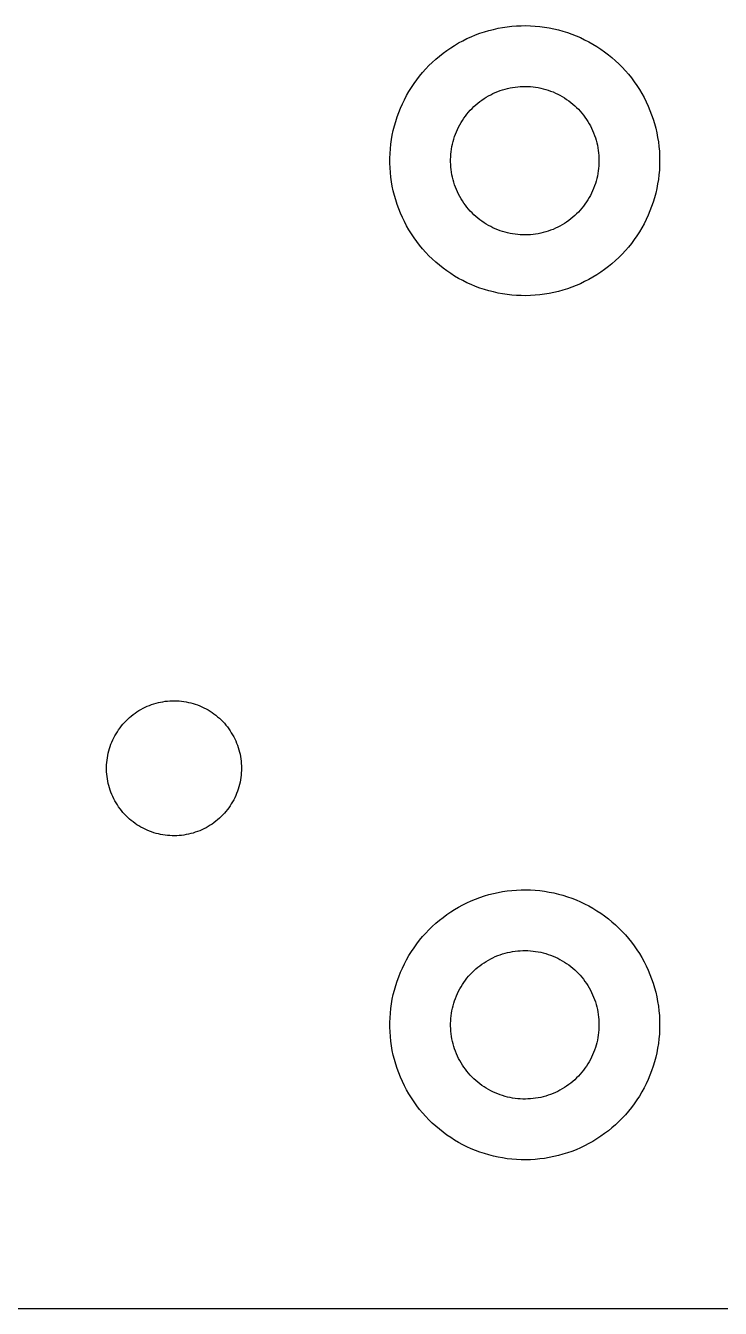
# Model space of a CAD drawing. Header units: millimetres. Extents: x 1003 to 1209, y 36 to 242.
# Drawn here: x 1157.5 to 1183.25, y 36.28 to 83.78 of the extents above; entities that cross this region are included whole.
import ezdxf

# ---------------------------------------------------------------- set-up
doc = ezdxf.new("R2010")
doc.units = ezdxf.units.MM
doc.layers.add('Make2D$Visible$Curves', color=7, linetype='Continuous')

msp = doc.modelspace()

# ---------------------------------------------------------------- linework, layer by layer
at = {"layer": 'Make2D$Visible$Curves', "color": 7, "lineweight": -3}
for p, q in [((1174.671, 83.598), (1174.839, 83.641)), ((1174.839, 83.641), (1175.009, 83.679)), ((1175.009, 83.679), (1175.179, 83.71)), ((1175.179, 83.71), (1175.351, 83.736)), ((1175.351, 83.736), (1175.523, 83.755)), ((1175.523, 83.755), (1175.696, 83.769)), ((1175.696, 83.769), (1175.87, 83.776)), ((1175.87, 83.776), (1176.043, 83.778)), ((1176.043, 83.778), (1176.217, 83.773)), ((1176.217, 83.773), (1176.39, 83.763)), ((1176.39, 83.763), (1176.563, 83.746)), ((1176.563, 83.746), (1176.735, 83.724)), ((1176.735, 83.724), (1176.906, 83.695)), ((1176.906, 83.695), (1177.076, 83.661)), ((1177.076, 83.661), (1177.245, 83.62)), ((1177.245, 83.62), (1177.412, 83.574)), ((1173.4, 83.049), (1173.55, 83.137)), ((1173.55, 83.137), (1173.703, 83.219)), ((1173.703, 83.219), (1173.859, 83.296)), ((1173.859, 83.296), (1174.017, 83.368)), ((1174.017, 83.368), (1174.177, 83.434)), ((1174.177, 83.434), (1174.34, 83.494)), ((1174.34, 83.494), (1174.505, 83.549)), ((1174.505, 83.549), (1174.671, 83.598)), ((1177.412, 83.574), (1177.578, 83.522)), ((1177.578, 83.522), (1177.742, 83.465)), ((1177.742, 83.465), (1177.903, 83.401)), ((1177.903, 83.401), (1178.063, 83.333)), ((1178.063, 83.333), (1178.22, 83.258)), ((1178.22, 83.258), (1178.374, 83.179)), ((1178.374, 83.179), (1178.525, 83.094)), ((1172.834, 82.648), (1172.971, 82.756)), ((1172.971, 82.756), (1173.11, 82.858)), ((1173.11, 82.858), (1173.254, 82.956)), ((1173.254, 82.956), (1173.4, 83.049)), ((1178.525, 83.094), (1178.673, 83.003)), ((1178.673, 83.003), (1178.818, 82.908)), ((1178.818, 82.908), (1178.96, 82.808)), ((1178.96, 82.808), (1179.098, 82.703)), ((1179.098, 82.703), (1179.232, 82.593)), ((1172.329, 82.173), (1172.449, 82.298)), ((1172.449, 82.298), (1172.573, 82.419)), ((1172.573, 82.419), (1172.702, 82.536)), ((1172.702, 82.536), (1172.834, 82.648)), ((1179.232, 82.593), (1179.363, 82.478)), ((1179.363, 82.478), (1179.489, 82.359)), ((1179.489, 82.359), (1179.611, 82.236)), ((1179.611, 82.236), (1179.729, 82.109)), ((1171.895, 81.632), (1171.996, 81.773)), ((1171.996, 81.773), (1172.102, 81.91)), ((1172.102, 81.91), (1172.214, 82.043)), ((1172.214, 82.043), (1172.329, 82.173)), ((1179.729, 82.109), (1179.843, 81.977)), ((1179.843, 81.977), (1179.951, 81.842)), ((1179.951, 81.842), (1180.055, 81.703)), ((1180.055, 81.703), (1180.154, 81.56)), ((1171.62, 81.19), (1171.706, 81.34)), ((1171.706, 81.34), (1171.798, 81.488)), ((1171.798, 81.488), (1171.895, 81.632)), ((1174.737, 81.221), (1174.822, 81.263)), ((1174.822, 81.263), (1174.909, 81.302)), ((1174.909, 81.302), (1174.997, 81.339)), ((1174.997, 81.339), (1175.087, 81.372)), ((1175.087, 81.372), (1175.177, 81.402)), ((1175.177, 81.402), (1175.269, 81.429)), ((1175.269, 81.429), (1175.362, 81.453)), ((1175.362, 81.453), (1175.455, 81.473)), ((1175.455, 81.473), (1175.549, 81.491)), ((1175.549, 81.491), (1175.643, 81.505)), ((1175.643, 81.505), (1175.738, 81.515)), ((1175.738, 81.515), (1175.833, 81.523)), ((1175.833, 81.523), (1175.928, 81.527)), ((1175.928, 81.527), (1176.024, 81.528)), ((1176.024, 81.528), (1176.119, 81.525)), ((1176.119, 81.525), (1176.215, 81.52)), ((1176.215, 81.52), (1176.31, 81.51)), ((1176.31, 81.51), (1176.404, 81.498)), ((1176.404, 81.498), (1176.498, 81.482)), ((1176.498, 81.482), (1176.592, 81.463)), ((1176.592, 81.463), (1176.685, 81.441)), ((1176.685, 81.441), (1176.777, 81.416)), ((1176.777, 81.416), (1176.868, 81.387)), ((1176.868, 81.387), (1176.958, 81.356)), ((1176.958, 81.356), (1177.047, 81.321)), ((1177.047, 81.321), (1177.134, 81.283)), ((1177.134, 81.283), (1177.221, 81.242)), ((1177.221, 81.242), (1177.306, 81.198)), ((1180.154, 81.56), (1180.248, 81.414)), ((1180.248, 81.414), (1180.337, 81.265)), ((1180.337, 81.265), (1180.421, 81.113)), ((1171.393, 80.721), (1171.463, 80.88)), ((1171.463, 80.88), (1171.539, 81.036)), ((1171.539, 81.036), (1171.62, 81.19)), ((1174.047, 80.714), (1174.115, 80.781)), ((1174.115, 80.781), (1174.186, 80.845)), ((1174.186, 80.845), (1174.259, 80.907)), ((1174.259, 80.907), (1174.334, 80.966)), ((1174.334, 80.966), (1174.411, 81.022)), ((1174.411, 81.022), (1174.49, 81.076)), ((1174.49, 81.076), (1174.57, 81.127)), ((1174.57, 81.127), (1174.653, 81.175)), ((1174.653, 81.175), (1174.737, 81.221)), ((1177.306, 81.198), (1177.389, 81.152)), ((1177.389, 81.152), (1177.47, 81.102)), ((1177.47, 81.102), (1177.55, 81.049)), ((1177.55, 81.049), (1177.628, 80.994)), ((1177.628, 80.994), (1177.704, 80.936)), ((1177.704, 80.936), (1177.778, 80.876)), ((1177.778, 80.876), (1177.85, 80.813)), ((1177.85, 80.813), (1177.919, 80.748)), ((1180.421, 81.113), (1180.499, 80.959)), ((1180.499, 80.959), (1180.572, 80.801)), ((1180.572, 80.801), (1180.64, 80.641)), ((1171.216, 80.232), (1171.269, 80.397)), ((1171.269, 80.397), (1171.328, 80.56)), ((1171.328, 80.56), (1171.393, 80.721)), ((1173.689, 80.268), (1173.742, 80.348)), ((1173.742, 80.348), (1173.798, 80.425)), ((1173.798, 80.425), (1173.856, 80.501)), ((1173.856, 80.501), (1173.917, 80.574)), ((1173.917, 80.574), (1173.981, 80.645)), ((1173.981, 80.645), (1174.047, 80.714)), ((1177.919, 80.748), (1177.986, 80.68)), ((1177.986, 80.68), (1178.051, 80.61)), ((1178.051, 80.61), (1178.113, 80.537)), ((1178.113, 80.537), (1178.173, 80.463)), ((1178.173, 80.463), (1178.23, 80.387)), ((1178.23, 80.387), (1178.285, 80.308)), ((1178.285, 80.308), (1178.337, 80.228)), ((1180.64, 80.641), (1180.702, 80.479)), ((1180.702, 80.479), (1180.758, 80.315)), ((1180.758, 80.315), (1180.808, 80.149)), ((1171.091, 79.727), (1171.127, 79.897)), ((1171.127, 79.897), (1171.169, 80.065)), ((1171.169, 80.065), (1171.216, 80.232)), ((1173.431, 79.758), (1173.466, 79.847)), ((1173.466, 79.847), (1173.505, 79.934)), ((1173.505, 79.934), (1173.546, 80.02)), ((1173.546, 80.02), (1173.591, 80.104)), ((1173.591, 80.104), (1173.639, 80.187)), ((1173.639, 80.187), (1173.689, 80.268)), ((1178.337, 80.228), (1178.386, 80.146)), ((1178.386, 80.146), (1178.432, 80.062)), ((1178.432, 80.062), (1178.475, 79.977)), ((1178.475, 79.977), (1178.515, 79.891)), ((1178.515, 79.891), (1178.552, 79.803)), ((1178.552, 79.803), (1178.586, 79.714)), ((1180.808, 80.149), (1180.853, 79.981)), ((1180.853, 79.981), (1180.892, 79.812)), ((1180.892, 79.812), (1180.925, 79.641)), ((1171.019, 79.211), (1171.037, 79.384)), ((1171.037, 79.384), (1171.061, 79.556)), ((1171.061, 79.556), (1171.091, 79.727)), ((1173.3, 79.3), (1173.32, 79.393)), ((1173.32, 79.393), (1173.343, 79.486)), ((1173.343, 79.486), (1173.369, 79.578)), ((1173.369, 79.578), (1173.398, 79.669)), ((1173.398, 79.669), (1173.431, 79.758)), ((1178.586, 79.714), (1178.617, 79.623)), ((1178.617, 79.623), (1178.645, 79.532)), ((1178.645, 79.532), (1178.669, 79.44)), ((1178.669, 79.44), (1178.691, 79.347)), ((1178.691, 79.347), (1178.709, 79.253)), ((1180.925, 79.641), (1180.952, 79.47)), ((1180.952, 79.47), (1180.973, 79.298)), ((1171.001, 78.865), (1171.007, 79.038)), ((1171.001, 78.691), (1171.001, 78.865)), ((1171.007, 79.038), (1171.019, 79.211)), ((1173.25, 78.826), (1173.254, 78.921)), ((1173.254, 78.921), (1173.26, 79.016)), ((1173.26, 79.016), (1173.27, 79.111)), ((1173.27, 79.111), (1173.283, 79.206)), ((1173.283, 79.206), (1173.3, 79.3)), ((1178.709, 79.253), (1178.724, 79.159)), ((1178.724, 79.159), (1178.735, 79.064)), ((1178.735, 79.064), (1178.743, 78.969)), ((1178.743, 78.969), (1178.748, 78.873)), ((1178.748, 78.873), (1178.75, 78.778)), ((1180.973, 79.298), (1180.988, 79.125)), ((1180.988, 79.125), (1180.997, 78.951)), ((1180.997, 78.951), (1181, 78.778)), ((1171.007, 78.518), (1171.001, 78.691)), ((1171.019, 78.345), (1171.007, 78.518)), ((1173.25, 78.73), (1173.25, 78.826)), ((1173.254, 78.635), (1173.25, 78.73)), ((1173.26, 78.54), (1173.254, 78.635)), ((1173.27, 78.445), (1173.26, 78.54)), ((1173.283, 78.35), (1173.27, 78.445)), ((1178.724, 78.397), (1178.709, 78.303)), ((1178.735, 78.492), (1178.724, 78.397)), ((1178.743, 78.587), (1178.735, 78.492)), ((1178.748, 78.683), (1178.743, 78.587)), ((1178.75, 78.778), (1178.748, 78.683)), ((1180.988, 78.431), (1180.973, 78.258)), ((1180.997, 78.604), (1180.988, 78.431)), ((1181, 78.778), (1180.997, 78.604)), ((1171.037, 78.172), (1171.019, 78.345)), ((1171.061, 78), (1171.037, 78.172)), ((1171.091, 77.829), (1171.061, 78)), ((1173.3, 78.256), (1173.283, 78.35)), ((1173.32, 78.163), (1173.3, 78.256)), ((1173.343, 78.07), (1173.32, 78.163)), ((1173.369, 77.978), (1173.343, 78.07)), ((1173.398, 77.887), (1173.369, 77.978)), ((1178.617, 77.933), (1178.586, 77.842)), ((1178.645, 78.024), (1178.617, 77.933)), ((1178.669, 78.116), (1178.645, 78.024)), ((1178.691, 78.209), (1178.669, 78.116)), ((1178.709, 78.303), (1178.691, 78.209)), ((1180.925, 77.914), (1180.892, 77.744)), ((1180.952, 78.086), (1180.925, 77.914)), ((1180.973, 78.258), (1180.952, 78.086)), ((1171.127, 77.659), (1171.091, 77.829)), ((1171.169, 77.491), (1171.127, 77.659)), ((1171.216, 77.324), (1171.169, 77.491)), ((1173.431, 77.798), (1173.398, 77.887)), ((1173.466, 77.709), (1173.431, 77.798)), ((1173.505, 77.622), (1173.466, 77.709)), ((1173.546, 77.536), (1173.505, 77.622)), ((1173.591, 77.451), (1173.546, 77.536)), ((1173.639, 77.369), (1173.591, 77.451)), ((1178.432, 77.493), (1178.386, 77.41)), ((1178.475, 77.579), (1178.432, 77.493)), ((1178.515, 77.665), (1178.475, 77.579)), ((1178.552, 77.753), (1178.515, 77.665)), ((1178.586, 77.842), (1178.552, 77.753)), ((1180.853, 77.575), (1180.808, 77.407)), ((1180.892, 77.744), (1180.853, 77.575)), ((1171.269, 77.159), (1171.216, 77.324)), ((1171.328, 76.996), (1171.269, 77.159)), ((1171.393, 76.835), (1171.328, 76.996)), ((1173.689, 77.288), (1173.639, 77.369)), ((1173.742, 77.208), (1173.689, 77.288)), ((1173.798, 77.131), (1173.742, 77.208)), ((1173.856, 77.055), (1173.798, 77.131)), ((1173.917, 76.982), (1173.856, 77.055)), ((1173.981, 76.911), (1173.917, 76.982)), ((1178.113, 77.018), (1178.051, 76.946)), ((1178.173, 77.093), (1178.113, 77.018)), ((1178.23, 77.169), (1178.173, 77.093)), ((1178.285, 77.248), (1178.23, 77.169)), ((1178.337, 77.328), (1178.285, 77.248)), ((1178.386, 77.41), (1178.337, 77.328)), ((1180.702, 77.077), (1180.64, 76.915)), ((1180.758, 77.241), (1180.702, 77.077)), ((1180.808, 77.407), (1180.758, 77.241)), ((1171.463, 76.676), (1171.393, 76.835)), ((1171.539, 76.52), (1171.463, 76.676)), ((1171.62, 76.366), (1171.539, 76.52)), ((1174.047, 76.842), (1173.981, 76.911)), ((1174.115, 76.775), (1174.047, 76.842)), ((1174.186, 76.711), (1174.115, 76.775)), ((1174.259, 76.649), (1174.186, 76.711)), ((1174.334, 76.59), (1174.259, 76.649)), ((1174.411, 76.534), (1174.334, 76.59)), ((1174.49, 76.48), (1174.411, 76.534)), ((1174.57, 76.429), (1174.49, 76.48)), ((1177.55, 76.506), (1177.47, 76.454)), ((1177.628, 76.562), (1177.55, 76.506)), ((1177.704, 76.619), (1177.628, 76.562)), ((1177.778, 76.68), (1177.704, 76.619)), ((1177.85, 76.743), (1177.778, 76.68)), ((1177.919, 76.808), (1177.85, 76.743)), ((1177.986, 76.876), (1177.919, 76.808)), ((1178.051, 76.946), (1177.986, 76.876)), ((1180.499, 76.597), (1180.421, 76.443)), ((1180.572, 76.755), (1180.499, 76.597)), ((1180.64, 76.915), (1180.572, 76.755)), ((1171.706, 76.216), (1171.62, 76.366)), ((1171.798, 76.068), (1171.706, 76.216)), ((1171.895, 75.924), (1171.798, 76.068)), ((1174.653, 76.381), (1174.57, 76.429)), ((1174.737, 76.335), (1174.653, 76.381)), ((1174.822, 76.293), (1174.737, 76.335)), ((1174.909, 76.254), (1174.822, 76.293)), ((1174.997, 76.217), (1174.909, 76.254)), ((1175.087, 76.184), (1174.997, 76.217)), ((1175.177, 76.154), (1175.087, 76.184)), ((1175.269, 76.127), (1175.177, 76.154)), ((1175.362, 76.103), (1175.269, 76.127)), ((1175.455, 76.083), (1175.362, 76.103)), ((1175.549, 76.065), (1175.455, 76.083)), ((1175.643, 76.051), (1175.549, 76.065)), ((1175.738, 76.04), (1175.643, 76.051)), ((1175.833, 76.033), (1175.738, 76.04)), ((1175.928, 76.029), (1175.833, 76.033)), ((1176.024, 76.028), (1175.928, 76.029)), ((1176.119, 76.031), (1176.024, 76.028)), ((1176.215, 76.036), (1176.119, 76.031)), ((1176.31, 76.045), (1176.215, 76.036)), ((1176.404, 76.058), (1176.31, 76.045)), ((1176.498, 76.073), (1176.404, 76.058)), ((1176.592, 76.092), (1176.498, 76.073)), ((1176.685, 76.115), (1176.592, 76.092)), ((1176.777, 76.14), (1176.685, 76.115)), ((1176.868, 76.169), (1176.777, 76.14)), ((1176.958, 76.2), (1176.868, 76.169)), ((1177.047, 76.235), (1176.958, 76.2)), ((1177.134, 76.273), (1177.047, 76.235)), ((1177.221, 76.314), (1177.134, 76.273)), ((1177.306, 76.358), (1177.221, 76.314)), ((1177.389, 76.404), (1177.306, 76.358)), ((1177.47, 76.454), (1177.389, 76.404)), ((1180.248, 76.141), (1180.154, 75.996)), ((1180.337, 76.29), (1180.248, 76.141)), ((1180.421, 76.443), (1180.337, 76.29)), ((1171.996, 75.783), (1171.895, 75.924)), ((1172.102, 75.646), (1171.996, 75.783)), ((1172.214, 75.513), (1172.102, 75.646)), ((1179.843, 75.579), (1179.729, 75.447)), ((1179.951, 75.714), (1179.843, 75.579)), ((1180.055, 75.853), (1179.951, 75.714)), ((1180.154, 75.996), (1180.055, 75.853)), ((1172.329, 75.383), (1172.214, 75.513)), ((1172.449, 75.258), (1172.329, 75.383)), ((1172.573, 75.137), (1172.449, 75.258)), ((1172.702, 75.02), (1172.573, 75.137)), ((1179.363, 75.078), (1179.232, 74.963)), ((1179.489, 75.197), (1179.363, 75.078)), ((1179.611, 75.32), (1179.489, 75.197)), ((1179.729, 75.447), (1179.611, 75.32)), ((1172.834, 74.908), (1172.702, 75.02)), ((1172.971, 74.8), (1172.834, 74.908)), ((1173.11, 74.697), (1172.971, 74.8)), ((1173.254, 74.6), (1173.11, 74.697)), ((1173.4, 74.507), (1173.254, 74.6)), ((1178.818, 74.648), (1178.673, 74.553)), ((1178.96, 74.748), (1178.818, 74.648)), ((1179.098, 74.853), (1178.96, 74.748)), ((1179.232, 74.963), (1179.098, 74.853)), ((1173.55, 74.419), (1173.4, 74.507)), ((1173.703, 74.337), (1173.55, 74.419)), ((1173.859, 74.26), (1173.703, 74.337)), ((1174.017, 74.188), (1173.859, 74.26)), ((1174.177, 74.122), (1174.017, 74.188)), ((1174.34, 74.062), (1174.177, 74.122)), ((1177.903, 74.154), (1177.742, 74.091)), ((1178.063, 74.223), (1177.903, 74.154)), ((1178.22, 74.298), (1178.063, 74.223)), ((1178.374, 74.377), (1178.22, 74.298)), ((1178.525, 74.462), (1178.374, 74.377)), ((1178.673, 74.553), (1178.525, 74.462)), ((1174.505, 74.007), (1174.34, 74.062)), ((1174.671, 73.958), (1174.505, 74.007)), ((1174.839, 73.915), (1174.671, 73.958)), ((1175.009, 73.877), (1174.839, 73.915)), ((1175.179, 73.846), (1175.009, 73.877)), ((1175.351, 73.82), (1175.179, 73.846)), ((1175.523, 73.801), (1175.351, 73.82)), ((1175.696, 73.787), (1175.523, 73.801)), ((1175.87, 73.78), (1175.696, 73.787)), ((1176.043, 73.778), (1175.87, 73.78)), ((1176.217, 73.783), (1176.043, 73.778)), ((1176.39, 73.793), (1176.217, 73.783)), ((1176.563, 73.81), (1176.39, 73.793)), ((1176.735, 73.832), (1176.563, 73.81)), ((1176.906, 73.861), (1176.735, 73.832)), ((1177.076, 73.895), (1176.906, 73.861)), ((1177.245, 73.935), (1177.076, 73.895)), ((1177.412, 73.982), (1177.245, 73.935)), ((1177.578, 74.034), (1177.412, 73.982)), ((1177.742, 74.091), (1177.578, 74.034)), ((1161.7, 58.414), (1161.775, 58.457)), ((1161.775, 58.457), (1161.852, 58.499)), ((1161.852, 58.499), (1161.929, 58.537)), ((1161.929, 58.537), (1162.008, 58.573)), ((1162.008, 58.573), (1162.089, 58.606)), ((1162.089, 58.606), (1162.17, 58.636)), ((1162.17, 58.636), (1162.252, 58.664)), ((1162.252, 58.664), (1162.336, 58.688)), ((1162.336, 58.688), (1162.42, 58.71)), ((1162.42, 58.71), (1162.504, 58.728)), ((1162.504, 58.728), (1162.59, 58.744)), ((1162.59, 58.744), (1162.675, 58.757)), ((1162.675, 58.757), (1162.762, 58.767)), ((1162.762, 58.767), (1162.848, 58.773)), ((1162.848, 58.773), (1162.935, 58.777)), ((1162.935, 58.777), (1163.022, 58.778)), ((1163.022, 58.778), (1163.108, 58.776)), ((1163.108, 58.776), (1163.195, 58.77)), ((1163.195, 58.77), (1163.281, 58.762)), ((1163.281, 58.762), (1163.367, 58.751)), ((1163.367, 58.751), (1163.453, 58.737)), ((1163.453, 58.737), (1163.538, 58.719)), ((1163.538, 58.719), (1163.623, 58.699)), ((1163.623, 58.699), (1163.706, 58.676)), ((1163.706, 58.676), (1163.789, 58.65)), ((1163.789, 58.65), (1163.871, 58.621)), ((1163.871, 58.621), (1163.952, 58.59)), ((1163.952, 58.59), (1164.031, 58.555)), ((1164.031, 58.555), (1164.11, 58.518)), ((1164.11, 58.518), (1164.187, 58.478)), ((1164.187, 58.478), (1164.263, 58.436)), ((1164.263, 58.436), (1164.337, 58.391)), ((1161.107, 57.911), (1161.165, 57.975)), ((1161.165, 57.975), (1161.225, 58.038)), ((1161.225, 58.038), (1161.287, 58.099)), ((1161.287, 58.099), (1161.351, 58.157)), ((1161.351, 58.157), (1161.417, 58.213)), ((1161.417, 58.213), (1161.485, 58.267)), ((1161.485, 58.267), (1161.555, 58.318)), ((1161.555, 58.318), (1161.627, 58.367)), ((1161.627, 58.367), (1161.7, 58.414)), ((1164.337, 58.391), (1164.409, 58.343)), ((1164.409, 58.343), (1164.48, 58.293)), ((1164.48, 58.293), (1164.549, 58.24)), ((1164.549, 58.24), (1164.616, 58.185)), ((1164.616, 58.185), (1164.681, 58.128)), ((1164.681, 58.128), (1164.745, 58.069)), ((1164.745, 58.069), (1164.806, 58.007)), ((1164.806, 58.007), (1164.865, 57.943)), ((1160.77, 57.407), (1160.81, 57.484)), ((1160.81, 57.484), (1160.853, 57.559)), ((1160.853, 57.559), (1160.899, 57.633)), ((1160.899, 57.633), (1160.947, 57.705)), ((1160.947, 57.705), (1160.998, 57.775)), ((1160.998, 57.775), (1161.051, 57.844)), ((1161.051, 57.844), (1161.107, 57.911)), ((1164.865, 57.943), (1164.921, 57.878)), ((1164.921, 57.878), (1164.976, 57.81)), ((1164.976, 57.81), (1165.028, 57.74)), ((1165.028, 57.74), (1165.077, 57.669)), ((1165.077, 57.669), (1165.124, 57.596)), ((1165.124, 57.596), (1165.169, 57.522)), ((1165.169, 57.522), (1165.211, 57.446)), ((1160.584, 56.922), (1160.608, 57.005)), ((1160.608, 57.005), (1160.635, 57.088)), ((1160.635, 57.088), (1160.664, 57.169)), ((1160.664, 57.169), (1160.697, 57.25)), ((1160.697, 57.25), (1160.732, 57.329)), ((1160.732, 57.329), (1160.77, 57.407)), ((1165.211, 57.446), (1165.25, 57.368)), ((1165.25, 57.368), (1165.286, 57.29)), ((1165.286, 57.29), (1165.32, 57.21)), ((1165.32, 57.21), (1165.351, 57.128)), ((1165.351, 57.128), (1165.379, 57.046)), ((1165.379, 57.046), (1165.404, 56.963)), ((1160.509, 56.495), (1160.518, 56.581)), ((1160.518, 56.581), (1160.53, 56.667)), ((1160.53, 56.667), (1160.545, 56.752)), ((1160.545, 56.752), (1160.563, 56.837)), ((1160.563, 56.837), (1160.584, 56.922)), ((1165.404, 56.963), (1165.427, 56.879)), ((1165.427, 56.879), (1165.446, 56.795)), ((1165.446, 56.795), (1165.462, 56.71)), ((1165.462, 56.71), (1165.476, 56.624)), ((1165.476, 56.624), (1165.486, 56.538)), ((1165.486, 56.538), (1165.494, 56.451)), ((1160.5, 56.321), (1160.503, 56.408)), ((1160.5, 56.235), (1160.5, 56.321)), ((1160.503, 56.148), (1160.5, 56.235)), ((1160.503, 56.408), (1160.509, 56.495)), ((1160.509, 56.061), (1160.503, 56.148)), ((1160.518, 55.975), (1160.509, 56.061)), ((1165.494, 56.105), (1165.486, 56.018)), ((1165.494, 56.451), (1165.498, 56.365)), ((1165.498, 56.191), (1165.494, 56.105)), ((1165.498, 56.365), (1165.5, 56.278)), ((1165.5, 56.278), (1165.498, 56.191)), ((1160.53, 55.889), (1160.518, 55.975)), ((1160.545, 55.804), (1160.53, 55.889)), ((1160.563, 55.719), (1160.545, 55.804)), ((1160.584, 55.634), (1160.563, 55.719)), ((1160.608, 55.551), (1160.584, 55.634)), ((1165.404, 55.593), (1165.379, 55.51)), ((1165.427, 55.676), (1165.404, 55.593)), ((1165.446, 55.761), (1165.427, 55.676)), ((1165.462, 55.846), (1165.446, 55.761)), ((1165.476, 55.932), (1165.462, 55.846)), ((1165.486, 56.018), (1165.476, 55.932)), ((1160.635, 55.468), (1160.608, 55.551)), ((1160.664, 55.387), (1160.635, 55.468)), ((1160.697, 55.306), (1160.664, 55.387)), ((1160.732, 55.227), (1160.697, 55.306)), ((1160.77, 55.149), (1160.732, 55.227)), ((1160.81, 55.072), (1160.77, 55.149)), ((1165.211, 55.11), (1165.169, 55.034)), ((1165.25, 55.188), (1165.211, 55.11)), ((1165.286, 55.266), (1165.25, 55.188)), ((1165.32, 55.346), (1165.286, 55.266)), ((1165.351, 55.427), (1165.32, 55.346)), ((1165.379, 55.51), (1165.351, 55.427)), ((1160.853, 54.997), (1160.81, 55.072)), ((1160.899, 54.923), (1160.853, 54.997)), ((1160.947, 54.851), (1160.899, 54.923)), ((1160.998, 54.781), (1160.947, 54.851)), ((1161.051, 54.712), (1160.998, 54.781)), ((1161.107, 54.645), (1161.051, 54.712)), ((1161.165, 54.581), (1161.107, 54.645)), ((1164.921, 54.678), (1164.865, 54.613)), ((1164.976, 54.746), (1164.921, 54.678)), ((1165.028, 54.816), (1164.976, 54.746)), ((1165.077, 54.887), (1165.028, 54.816)), ((1165.124, 54.96), (1165.077, 54.887)), ((1165.169, 55.034), (1165.124, 54.96)), ((1161.225, 54.518), (1161.165, 54.581)), ((1161.287, 54.457), (1161.225, 54.518)), ((1161.351, 54.399), (1161.287, 54.457)), ((1161.417, 54.343), (1161.351, 54.399)), ((1161.485, 54.289), (1161.417, 54.343)), ((1161.555, 54.238), (1161.485, 54.289)), ((1161.627, 54.189), (1161.555, 54.238)), ((1161.7, 54.142), (1161.627, 54.189)), ((1164.337, 54.165), (1164.263, 54.12)), ((1164.409, 54.213), (1164.337, 54.165)), ((1164.48, 54.263), (1164.409, 54.213)), ((1164.549, 54.316), (1164.48, 54.263)), ((1164.616, 54.371), (1164.549, 54.316)), ((1164.681, 54.428), (1164.616, 54.371)), ((1164.745, 54.487), (1164.681, 54.428)), ((1164.806, 54.549), (1164.745, 54.487)), ((1164.865, 54.613), (1164.806, 54.549)), ((1161.775, 54.099), (1161.7, 54.142)), ((1161.852, 54.057), (1161.775, 54.099)), ((1161.929, 54.019), (1161.852, 54.057)), ((1162.008, 53.983), (1161.929, 54.019)), ((1162.089, 53.95), (1162.008, 53.983)), ((1162.17, 53.92), (1162.089, 53.95)), ((1162.252, 53.892), (1162.17, 53.92)), ((1162.336, 53.868), (1162.252, 53.892)), ((1162.42, 53.846), (1162.336, 53.868)), ((1162.504, 53.828), (1162.42, 53.846)), ((1162.59, 53.812), (1162.504, 53.828)), ((1162.675, 53.799), (1162.59, 53.812)), ((1162.762, 53.789), (1162.675, 53.799)), ((1162.848, 53.783), (1162.762, 53.789)), ((1162.935, 53.779), (1162.848, 53.783)), ((1163.022, 53.778), (1162.935, 53.779)), ((1163.108, 53.78), (1163.022, 53.778)), ((1163.195, 53.786), (1163.108, 53.78)), ((1163.281, 53.794), (1163.195, 53.786)), ((1163.367, 53.805), (1163.281, 53.794)), ((1163.453, 53.819), (1163.367, 53.805)), ((1163.538, 53.837), (1163.453, 53.819)), ((1163.623, 53.857), (1163.538, 53.837)), ((1163.706, 53.88), (1163.623, 53.857)), ((1163.789, 53.906), (1163.706, 53.88)), ((1163.871, 53.935), (1163.789, 53.906)), ((1163.952, 53.966), (1163.871, 53.935)), ((1164.031, 54.001), (1163.952, 53.966)), ((1164.11, 54.038), (1164.031, 54.001)), ((1164.187, 54.078), (1164.11, 54.038)), ((1164.263, 54.12), (1164.187, 54.078)), ((1175.696, 51.769), (1175.87, 51.776)), ((1175.87, 51.776), (1176.043, 51.778)), ((1176.043, 51.778), (1176.217, 51.773)), ((1173.859, 51.296), (1174.017, 51.368)), ((1174.017, 51.368), (1174.177, 51.434)), ((1174.177, 51.434), (1174.34, 51.494)), ((1174.34, 51.494), (1174.505, 51.549)), ((1174.505, 51.549), (1174.671, 51.598)), ((1174.671, 51.598), (1174.839, 51.641)), ((1174.839, 51.641), (1175.009, 51.679)), ((1175.009, 51.679), (1175.179, 51.71)), ((1175.179, 51.71), (1175.351, 51.736)), ((1175.351, 51.736), (1175.523, 51.755)), ((1175.523, 51.755), (1175.696, 51.769)), ((1176.217, 51.773), (1176.39, 51.763)), ((1176.39, 51.763), (1176.563, 51.746)), ((1176.563, 51.746), (1176.735, 51.724)), ((1176.735, 51.724), (1176.906, 51.695)), ((1176.906, 51.695), (1177.076, 51.661)), ((1177.076, 51.661), (1177.245, 51.62)), ((1177.245, 51.62), (1177.412, 51.574)), ((1177.412, 51.574), (1177.578, 51.522)), ((1177.578, 51.522), (1177.742, 51.465)), ((1177.742, 51.465), (1177.903, 51.401)), ((1177.903, 51.401), (1178.063, 51.333)), ((1178.063, 51.333), (1178.22, 51.258)), ((1172.971, 50.756), (1173.11, 50.858)), ((1173.11, 50.858), (1173.254, 50.956)), ((1173.254, 50.956), (1173.4, 51.049)), ((1173.4, 51.049), (1173.55, 51.137)), ((1173.55, 51.137), (1173.703, 51.219)), ((1173.703, 51.219), (1173.859, 51.296)), ((1178.22, 51.258), (1178.374, 51.179)), ((1178.374, 51.179), (1178.525, 51.094)), ((1178.525, 51.094), (1178.673, 51.003)), ((1178.673, 51.003), (1178.818, 50.908)), ((1178.818, 50.908), (1178.96, 50.808)), ((1172.449, 50.298), (1172.573, 50.419)), ((1172.573, 50.419), (1172.702, 50.536)), ((1172.702, 50.536), (1172.834, 50.648)), ((1172.834, 50.648), (1172.971, 50.756)), ((1178.96, 50.808), (1179.098, 50.703)), ((1179.098, 50.703), (1179.232, 50.593)), ((1179.232, 50.593), (1179.363, 50.478)), ((1179.363, 50.478), (1179.489, 50.359)), ((1179.489, 50.359), (1179.611, 50.236)), ((1171.996, 49.773), (1172.102, 49.91)), ((1172.102, 49.91), (1172.214, 50.043)), ((1172.214, 50.043), (1172.329, 50.173)), ((1172.329, 50.173), (1172.449, 50.298)), ((1179.611, 50.236), (1179.729, 50.109)), ((1179.729, 50.109), (1179.843, 49.977)), ((1179.843, 49.977), (1179.951, 49.842)), ((1171.706, 49.34), (1171.798, 49.488)), ((1171.798, 49.488), (1171.895, 49.632)), ((1171.895, 49.632), (1171.996, 49.773)), ((1175.087, 49.372), (1175.177, 49.402)), ((1175.177, 49.402), (1175.269, 49.429)), ((1175.269, 49.429), (1175.362, 49.453)), ((1175.362, 49.453), (1175.455, 49.473)), ((1175.455, 49.473), (1175.549, 49.491)), ((1175.549, 49.491), (1175.643, 49.505)), ((1175.643, 49.505), (1175.738, 49.515)), ((1175.738, 49.515), (1175.833, 49.523)), ((1175.833, 49.523), (1175.928, 49.527)), ((1175.928, 49.527), (1176.024, 49.528)), ((1176.024, 49.528), (1176.119, 49.525)), ((1176.119, 49.525), (1176.215, 49.52)), ((1176.215, 49.52), (1176.31, 49.51)), ((1176.31, 49.51), (1176.404, 49.498)), ((1176.404, 49.498), (1176.498, 49.482)), ((1176.498, 49.482), (1176.592, 49.463)), ((1176.592, 49.463), (1176.685, 49.441)), ((1176.685, 49.441), (1176.777, 49.416)), ((1176.777, 49.416), (1176.868, 49.387)), ((1179.951, 49.842), (1180.055, 49.703)), ((1180.055, 49.703), (1180.154, 49.56)), ((1180.154, 49.56), (1180.248, 49.414)), ((1180.248, 49.414), (1180.337, 49.265)), ((1171.463, 48.88), (1171.539, 49.036)), ((1171.539, 49.036), (1171.62, 49.19)), ((1171.62, 49.19), (1171.706, 49.34)), ((1174.259, 48.907), (1174.334, 48.966)), ((1174.334, 48.966), (1174.411, 49.022)), ((1174.411, 49.022), (1174.49, 49.076)), ((1174.49, 49.076), (1174.57, 49.127)), ((1174.57, 49.127), (1174.653, 49.175)), ((1174.653, 49.175), (1174.737, 49.221)), ((1174.737, 49.221), (1174.822, 49.263)), ((1174.822, 49.263), (1174.909, 49.302)), ((1174.909, 49.302), (1174.997, 49.339)), ((1174.997, 49.339), (1175.087, 49.372)), ((1176.868, 49.387), (1176.958, 49.356)), ((1176.958, 49.356), (1177.047, 49.321)), ((1177.047, 49.321), (1177.134, 49.283)), ((1177.134, 49.283), (1177.221, 49.242)), ((1177.221, 49.242), (1177.306, 49.198)), ((1177.306, 49.198), (1177.389, 49.152)), ((1177.389, 49.152), (1177.47, 49.102)), ((1177.47, 49.102), (1177.55, 49.049)), ((1177.55, 49.049), (1177.628, 48.994)), ((1177.628, 48.994), (1177.704, 48.936)), ((1177.704, 48.936), (1177.778, 48.876)), ((1180.337, 49.265), (1180.421, 49.113)), ((1180.421, 49.113), (1180.499, 48.959)), ((1180.499, 48.959), (1180.572, 48.801)), ((1171.269, 48.397), (1171.328, 48.56)), ((1171.328, 48.56), (1171.393, 48.721)), ((1171.393, 48.721), (1171.463, 48.88)), ((1173.798, 48.425), (1173.856, 48.501)), ((1173.856, 48.501), (1173.917, 48.574)), ((1173.917, 48.574), (1173.981, 48.645)), ((1173.981, 48.645), (1174.047, 48.714)), ((1174.047, 48.714), (1174.115, 48.781)), ((1174.115, 48.781), (1174.186, 48.845)), ((1174.186, 48.845), (1174.259, 48.907)), ((1177.778, 48.876), (1177.85, 48.813)), ((1177.85, 48.813), (1177.919, 48.748)), ((1177.919, 48.748), (1177.986, 48.68)), ((1177.986, 48.68), (1178.051, 48.61)), ((1178.051, 48.61), (1178.113, 48.537)), ((1178.113, 48.537), (1178.173, 48.463)), ((1178.173, 48.463), (1178.23, 48.387)), ((1180.572, 48.801), (1180.64, 48.641)), ((1180.64, 48.641), (1180.702, 48.479)), ((1180.702, 48.479), (1180.758, 48.315)), ((1171.127, 47.897), (1171.169, 48.065)), ((1171.169, 48.065), (1171.216, 48.232)), ((1171.216, 48.232), (1171.269, 48.397)), ((1173.505, 47.934), (1173.546, 48.02)), ((1173.546, 48.02), (1173.591, 48.104)), ((1173.591, 48.104), (1173.639, 48.187)), ((1173.639, 48.187), (1173.689, 48.268)), ((1173.689, 48.268), (1173.742, 48.348)), ((1173.742, 48.348), (1173.798, 48.425)), ((1178.23, 48.387), (1178.285, 48.308)), ((1178.285, 48.308), (1178.337, 48.228)), ((1178.337, 48.228), (1178.386, 48.146)), ((1178.386, 48.146), (1178.432, 48.062)), ((1178.432, 48.062), (1178.475, 47.977)), ((1178.475, 47.977), (1178.515, 47.891)), ((1180.758, 48.315), (1180.808, 48.149)), ((1180.808, 48.149), (1180.853, 47.981)), ((1180.853, 47.981), (1180.892, 47.812)), ((1171.037, 47.384), (1171.061, 47.556)), ((1171.061, 47.556), (1171.091, 47.727)), ((1171.091, 47.727), (1171.127, 47.897)), ((1173.343, 47.486), (1173.369, 47.578)), ((1173.369, 47.578), (1173.398, 47.669)), ((1173.398, 47.669), (1173.431, 47.758)), ((1173.431, 47.758), (1173.466, 47.847)), ((1173.466, 47.847), (1173.505, 47.934)), ((1178.515, 47.891), (1178.552, 47.803)), ((1178.552, 47.803), (1178.586, 47.714)), ((1178.586, 47.714), (1178.617, 47.623)), ((1178.617, 47.623), (1178.645, 47.532)), ((1178.645, 47.532), (1178.669, 47.44)), ((1180.892, 47.812), (1180.925, 47.641)), ((1180.925, 47.641), (1180.952, 47.47)), ((1171.001, 46.865), (1171.007, 47.038)), ((1171.007, 47.038), (1171.019, 47.211)), ((1171.019, 47.211), (1171.037, 47.384)), ((1173.26, 47.016), (1173.27, 47.111)), ((1173.27, 47.111), (1173.283, 47.206)), ((1173.283, 47.206), (1173.3, 47.3)), ((1173.3, 47.3), (1173.32, 47.393)), ((1173.32, 47.393), (1173.343, 47.486)), ((1178.669, 47.44), (1178.691, 47.347)), ((1178.691, 47.347), (1178.709, 47.253)), ((1178.709, 47.253), (1178.724, 47.159)), ((1178.724, 47.159), (1178.735, 47.064)), ((1178.735, 47.064), (1178.743, 46.969)), ((1180.952, 47.47), (1180.973, 47.298)), ((1180.973, 47.298), (1180.988, 47.125)), ((1180.988, 47.125), (1180.997, 46.951)), ((1171.001, 46.691), (1171.001, 46.865)), ((1171.007, 46.518), (1171.001, 46.691)), ((1173.25, 46.826), (1173.254, 46.921)), ((1173.25, 46.73), (1173.25, 46.826)), ((1173.254, 46.635), (1173.25, 46.73)), ((1173.254, 46.921), (1173.26, 47.016)), ((1173.26, 46.54), (1173.254, 46.635)), ((1178.743, 46.587), (1178.735, 46.492)), ((1178.743, 46.969), (1178.748, 46.873)), ((1178.748, 46.683), (1178.743, 46.587)), ((1178.748, 46.873), (1178.75, 46.778)), ((1178.75, 46.778), (1178.748, 46.683)), ((1180.997, 46.604), (1180.988, 46.431)), ((1180.997, 46.951), (1181, 46.778)), ((1181, 46.778), (1180.997, 46.604)), ((1171.019, 46.345), (1171.007, 46.518)), ((1171.037, 46.172), (1171.019, 46.345)), ((1171.061, 46), (1171.037, 46.172)), ((1173.27, 46.445), (1173.26, 46.54)), ((1173.283, 46.35), (1173.27, 46.445)), ((1173.3, 46.256), (1173.283, 46.35)), ((1173.32, 46.163), (1173.3, 46.256)), ((1173.343, 46.07), (1173.32, 46.163)), ((1178.669, 46.116), (1178.645, 46.024)), ((1178.691, 46.209), (1178.669, 46.116)), ((1178.709, 46.303), (1178.691, 46.209)), ((1178.724, 46.397), (1178.709, 46.303)), ((1178.735, 46.492), (1178.724, 46.397)), ((1180.952, 46.086), (1180.925, 45.914)), ((1180.973, 46.258), (1180.952, 46.086)), ((1180.988, 46.431), (1180.973, 46.258)), ((1171.091, 45.829), (1171.061, 46)), ((1171.127, 45.659), (1171.091, 45.829)), ((1171.169, 45.491), (1171.127, 45.659)), ((1173.369, 45.978), (1173.343, 46.07)), ((1173.398, 45.887), (1173.369, 45.978)), ((1173.431, 45.798), (1173.398, 45.887)), ((1173.466, 45.709), (1173.431, 45.798)), ((1173.505, 45.622), (1173.466, 45.709)), ((1173.546, 45.536), (1173.505, 45.622)), ((1178.515, 45.665), (1178.475, 45.579)), ((1178.552, 45.753), (1178.515, 45.665)), ((1178.586, 45.842), (1178.552, 45.753)), ((1178.617, 45.933), (1178.586, 45.842)), ((1178.645, 46.024), (1178.617, 45.933)), ((1180.892, 45.744), (1180.853, 45.575)), ((1180.925, 45.914), (1180.892, 45.744)), ((1171.216, 45.324), (1171.169, 45.491)), ((1171.269, 45.159), (1171.216, 45.324)), ((1171.328, 44.996), (1171.269, 45.159)), ((1173.591, 45.451), (1173.546, 45.536)), ((1173.639, 45.369), (1173.591, 45.451)), ((1173.689, 45.288), (1173.639, 45.369)), ((1173.742, 45.208), (1173.689, 45.288)), ((1173.798, 45.131), (1173.742, 45.208)), ((1173.856, 45.055), (1173.798, 45.131)), ((1178.23, 45.169), (1178.173, 45.093)), ((1178.285, 45.248), (1178.23, 45.169)), ((1178.337, 45.328), (1178.285, 45.248)), ((1178.386, 45.41), (1178.337, 45.328)), ((1178.432, 45.493), (1178.386, 45.41)), ((1178.475, 45.579), (1178.432, 45.493)), ((1180.758, 45.241), (1180.702, 45.077)), ((1180.808, 45.407), (1180.758, 45.241)), ((1180.853, 45.575), (1180.808, 45.407)), ((1171.393, 44.835), (1171.328, 44.996)), ((1171.463, 44.676), (1171.393, 44.835)), ((1171.539, 44.52), (1171.463, 44.676)), ((1173.917, 44.982), (1173.856, 45.055)), ((1173.981, 44.911), (1173.917, 44.982)), ((1174.047, 44.842), (1173.981, 44.911)), ((1174.115, 44.775), (1174.047, 44.842)), ((1174.186, 44.711), (1174.115, 44.775)), ((1174.259, 44.649), (1174.186, 44.711)), ((1177.778, 44.68), (1177.704, 44.619)), ((1177.85, 44.743), (1177.778, 44.68)), ((1177.919, 44.808), (1177.85, 44.743)), ((1177.986, 44.876), (1177.919, 44.808)), ((1178.051, 44.946), (1177.986, 44.876)), ((1178.113, 45.018), (1178.051, 44.946)), ((1178.173, 45.093), (1178.113, 45.018)), ((1180.572, 44.755), (1180.499, 44.597)), ((1180.64, 44.915), (1180.572, 44.755)), ((1180.702, 45.077), (1180.64, 44.915)), ((1171.62, 44.366), (1171.539, 44.52)), ((1171.706, 44.216), (1171.62, 44.366)), ((1171.798, 44.068), (1171.706, 44.216)), ((1174.334, 44.59), (1174.259, 44.649)), ((1174.411, 44.534), (1174.334, 44.59)), ((1174.49, 44.48), (1174.411, 44.534)), ((1174.57, 44.429), (1174.49, 44.48)), ((1174.653, 44.381), (1174.57, 44.429)), ((1174.737, 44.335), (1174.653, 44.381)), ((1174.822, 44.293), (1174.737, 44.335)), ((1174.909, 44.254), (1174.822, 44.293)), ((1174.997, 44.217), (1174.909, 44.254)), ((1175.087, 44.184), (1174.997, 44.217)), ((1175.177, 44.154), (1175.087, 44.184)), ((1176.958, 44.2), (1176.868, 44.169)), ((1177.047, 44.235), (1176.958, 44.2)), ((1177.134, 44.273), (1177.047, 44.235)), ((1177.221, 44.314), (1177.134, 44.273)), ((1177.306, 44.358), (1177.221, 44.314)), ((1177.389, 44.404), (1177.306, 44.358)), ((1177.47, 44.454), (1177.389, 44.404)), ((1177.55, 44.506), (1177.47, 44.454)), ((1177.628, 44.562), (1177.55, 44.506)), ((1177.704, 44.619), (1177.628, 44.562)), ((1180.337, 44.29), (1180.248, 44.141)), ((1180.421, 44.443), (1180.337, 44.29)), ((1180.499, 44.597), (1180.421, 44.443)), ((1171.895, 43.924), (1171.798, 44.068)), ((1171.996, 43.783), (1171.895, 43.924)), ((1172.102, 43.646), (1171.996, 43.783)), ((1175.269, 44.127), (1175.177, 44.154)), ((1175.362, 44.103), (1175.269, 44.127)), ((1175.455, 44.083), (1175.362, 44.103)), ((1175.549, 44.065), (1175.455, 44.083)), ((1175.643, 44.051), (1175.549, 44.065)), ((1175.738, 44.04), (1175.643, 44.051)), ((1175.833, 44.033), (1175.738, 44.04)), ((1175.928, 44.029), (1175.833, 44.033)), ((1176.024, 44.028), (1175.928, 44.029)), ((1176.119, 44.031), (1176.024, 44.028)), ((1176.215, 44.036), (1176.119, 44.031)), ((1176.31, 44.045), (1176.215, 44.036)), ((1176.404, 44.058), (1176.31, 44.045)), ((1176.498, 44.073), (1176.404, 44.058)), ((1176.592, 44.092), (1176.498, 44.073)), ((1176.685, 44.115), (1176.592, 44.092)), ((1176.777, 44.14), (1176.685, 44.115)), ((1176.868, 44.169), (1176.777, 44.14)), ((1179.951, 43.714), (1179.843, 43.579)), ((1180.055, 43.853), (1179.951, 43.714)), ((1180.154, 43.996), (1180.055, 43.853)), ((1180.248, 44.141), (1180.154, 43.996)), ((1172.214, 43.513), (1172.102, 43.646)), ((1172.329, 43.383), (1172.214, 43.513)), ((1172.449, 43.258), (1172.329, 43.383)), ((1172.573, 43.137), (1172.449, 43.258)), ((1179.611, 43.32), (1179.489, 43.197)), ((1179.729, 43.447), (1179.611, 43.32)), ((1179.843, 43.579), (1179.729, 43.447)), ((1172.702, 43.02), (1172.573, 43.137)), ((1172.834, 42.908), (1172.702, 43.02)), ((1172.971, 42.8), (1172.834, 42.908)), ((1173.11, 42.697), (1172.971, 42.8)), ((1179.098, 42.853), (1178.96, 42.748)), ((1179.232, 42.963), (1179.098, 42.853)), ((1179.363, 43.078), (1179.232, 42.963)), ((1179.489, 43.197), (1179.363, 43.078)), ((1173.254, 42.6), (1173.11, 42.697)), ((1173.4, 42.507), (1173.254, 42.6)), ((1173.55, 42.419), (1173.4, 42.507)), ((1173.703, 42.337), (1173.55, 42.419)), ((1173.859, 42.26), (1173.703, 42.337)), ((1178.22, 42.298), (1178.063, 42.223)), ((1178.374, 42.377), (1178.22, 42.298)), ((1178.525, 42.462), (1178.374, 42.377)), ((1178.673, 42.553), (1178.525, 42.462)), ((1178.818, 42.648), (1178.673, 42.553)), ((1178.96, 42.748), (1178.818, 42.648)), ((1174.017, 42.188), (1173.859, 42.26)), ((1174.177, 42.122), (1174.017, 42.188)), ((1174.34, 42.062), (1174.177, 42.122)), ((1174.505, 42.007), (1174.34, 42.062)), ((1174.671, 41.958), (1174.505, 42.007)), ((1174.839, 41.915), (1174.671, 41.958)), ((1175.009, 41.877), (1174.839, 41.915)), ((1175.179, 41.846), (1175.009, 41.877)), ((1175.351, 41.82), (1175.179, 41.846)), ((1175.523, 41.801), (1175.351, 41.82)), ((1175.696, 41.787), (1175.523, 41.801)), ((1176.563, 41.81), (1176.39, 41.793)), ((1176.735, 41.832), (1176.563, 41.81)), ((1176.906, 41.861), (1176.735, 41.832)), ((1177.076, 41.895), (1176.906, 41.861)), ((1177.245, 41.935), (1177.076, 41.895)), ((1177.412, 41.982), (1177.245, 41.935)), ((1177.578, 42.034), (1177.412, 41.982)), ((1177.742, 42.091), (1177.578, 42.034)), ((1177.903, 42.154), (1177.742, 42.091)), ((1178.063, 42.223), (1177.903, 42.154)), ((1175.87, 41.78), (1175.696, 41.787)), ((1176.043, 41.778), (1175.87, 41.78)), ((1176.217, 41.783), (1176.043, 41.778)), ((1176.39, 41.793), (1176.217, 41.783)), ((1004, 36.278), (1208, 36.278))]:
    msp.add_line(p, q, dxfattribs=at)

doc.saveas('drawing.dxf')
